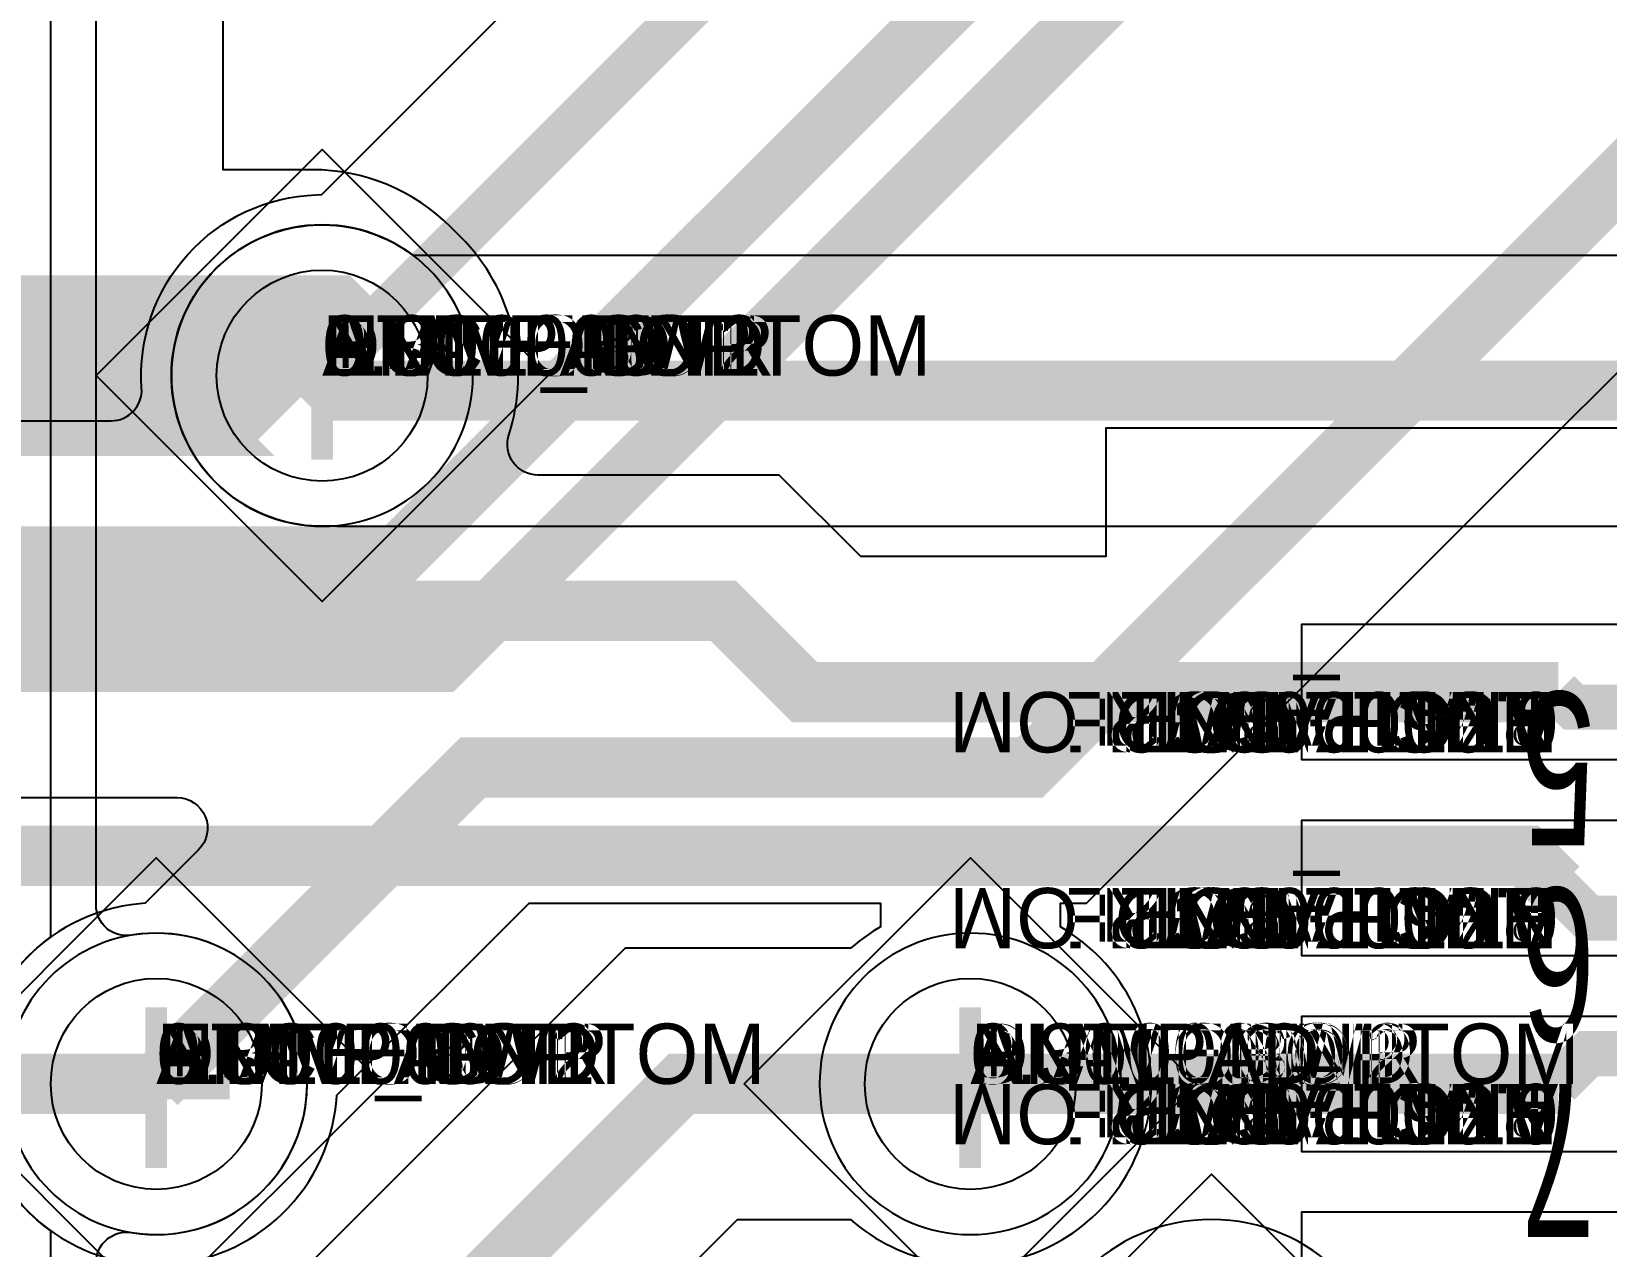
# Model space of a CAD drawing. Extents: x 0 to 323, y 0 to 320.
# Drawn here: x 27.04 to 32.26, y 78.46 to 82.49 of the extents above; entities that cross this region are included whole.
import ezdxf
from ezdxf.enums import TextEntityAlignment as Align

# ---------------------------------------------------------------- set-up
doc = ezdxf.new("R2010")
doc.units = 0
doc.header["$MEASUREMENT"] = 0
doc.layers.get('0').update_dxf_attribs({"linetype": 'CONTINUOUS'})
for name, color, linetype in [('CDN_FIGURES', 7, 'CONTINUOUS'), ('ETCH_BOTTOM', 7, 'CONTINUOUS'), ('ETCH_GND', 3, 'CONTINUOUS'), ('ETCH_INT1', 4, 'CONTINUOUS'), ('ETCH_INT2', 5, 'CONTINUOUS'), ('ETCH_PWR', 6, 'CONTINUOUS'), ('ETCH_TOP', 2, 'CONTINUOUS'), ('MANUFACTURING_NCLEGEND-1-6', 8, 'CONTINUOUS'), ('PACKAGE_GEOMETRY_PIN_NUMBER', 9, 'CONTINUOUS')]:
    doc.layers.add(name, color=color, linetype=linetype)

# ---------------------------------------------------------------- blocks, each defined once
blk = doc.blocks.new('PAD_INFO')
for tag in ['SHAPE_TYPE', 'PAD_HEIGHT', 'PAD_LAYER', 'PAD_TYPE', 'PAD_WIDTH']:
    blk.add_attdef(tag, (0, 0), '', height=0.2)
at = {"flags": 2}
blk.add_attdef('CDN_TYPE', (0, 0), '', height=0.2, dxfattribs=at)
blk = doc.blocks.new('DRILL_INFO')
at = {"flags": 2}
blk.add_attdef('CDN_TYPE', (0, 0), '', height=0.2, dxfattribs=at)
for tag in ['FSHAPE', 'FCHAR', 'DRILL_HEIGHT', 'DIAMETER', 'PLATED', 'DRILL_WIDTH']:
    blk.add_attdef(tag, (0, 0), '', height=0.2)
blk = doc.blocks.new('VIA0700X0300')
at = {"layer": 'ETCH_BOTTOM'}
blk.add_circle((0, 0), 0.35, dxfattribs=at)
at = {"layer": 'ETCH_GND'}
blk.add_circle((0, 0), 0.35, dxfattribs=at)
at = {"layer": 'ETCH_INT1'}
blk.add_circle((0, 0), 0.35, dxfattribs=at)
at = {"layer": 'ETCH_INT2'}
blk.add_circle((0, 0), 0.35, dxfattribs=at)
at = {"layer": 'ETCH_PWR'}
blk.add_circle((0, 0), 0.35, dxfattribs=at)
at = {"layer": 'ETCH_TOP'}
blk.add_circle((0, 0), 0.35, dxfattribs=at)
ref = blk.add_blockref('PAD_INFO', (0, 0))
ref.add_attrib('PAD_LAYER', 'ETCH_TOP', (0, 0), dxfattribs={"height": 0.2})
ref.add_attrib('SHAPE_TYPE', 'NULL', (0, 0), dxfattribs={"height": 0.2})
ref.add_attrib('PAD_TYPE', 'ANTIPAD', (0, 0), dxfattribs={"height": 0.2})
ref.add_attrib('PAD_WIDTH', '0.000000', (0, 0), dxfattribs={"height": 0.2})
ref.add_attrib('PAD_HEIGHT', '0.000000', (0, 0), dxfattribs={"height": 0.2})
ref = blk.add_blockref('PAD_INFO', (0, 0))
ref.add_attrib('PAD_LAYER', 'ETCH_GND', (0, 0), dxfattribs={"height": 0.2})
ref.add_attrib('SHAPE_TYPE', 'NULL', (0, 0), dxfattribs={"height": 0.2})
ref.add_attrib('PAD_TYPE', 'ANTIPAD', (0, 0), dxfattribs={"height": 0.2})
ref.add_attrib('PAD_WIDTH', '0.000000', (0, 0), dxfattribs={"height": 0.2})
ref.add_attrib('PAD_HEIGHT', '0.000000', (0, 0), dxfattribs={"height": 0.2})
ref = blk.add_blockref('PAD_INFO', (0, 0))
ref.add_attrib('PAD_LAYER', 'ETCH_INT1', (0, 0), dxfattribs={"height": 0.2})
ref.add_attrib('SHAPE_TYPE', 'NULL', (0, 0), dxfattribs={"height": 0.2})
ref.add_attrib('PAD_TYPE', 'ANTIPAD', (0, 0), dxfattribs={"height": 0.2})
ref.add_attrib('PAD_WIDTH', '0.000000', (0, 0), dxfattribs={"height": 0.2})
ref.add_attrib('PAD_HEIGHT', '0.000000', (0, 0), dxfattribs={"height": 0.2})
ref = blk.add_blockref('PAD_INFO', (0, 0))
ref.add_attrib('PAD_LAYER', 'ETCH_INT2', (0, 0), dxfattribs={"height": 0.2})
ref.add_attrib('SHAPE_TYPE', 'NULL', (0, 0), dxfattribs={"height": 0.2})
ref.add_attrib('PAD_TYPE', 'ANTIPAD', (0, 0), dxfattribs={"height": 0.2})
ref.add_attrib('PAD_WIDTH', '0.000000', (0, 0), dxfattribs={"height": 0.2})
ref.add_attrib('PAD_HEIGHT', '0.000000', (0, 0), dxfattribs={"height": 0.2})
ref = blk.add_blockref('PAD_INFO', (0, 0))
ref.add_attrib('PAD_LAYER', 'ETCH_PWR', (0, 0), dxfattribs={"height": 0.2})
ref.add_attrib('SHAPE_TYPE', 'NULL', (0, 0), dxfattribs={"height": 0.2})
ref.add_attrib('PAD_TYPE', 'ANTIPAD', (0, 0), dxfattribs={"height": 0.2})
ref.add_attrib('PAD_WIDTH', '0.000000', (0, 0), dxfattribs={"height": 0.2})
ref.add_attrib('PAD_HEIGHT', '0.000000', (0, 0), dxfattribs={"height": 0.2})
ref = blk.add_blockref('PAD_INFO', (0, 0))
ref.add_attrib('PAD_LAYER', 'ETCH_BOTTOM', (0, 0), dxfattribs={"height": 0.2})
ref.add_attrib('SHAPE_TYPE', 'NULL', (0, 0), dxfattribs={"height": 0.2})
ref.add_attrib('PAD_TYPE', 'ANTIPAD', (0, 0), dxfattribs={"height": 0.2})
ref.add_attrib('PAD_WIDTH', '0.000000', (0, 0), dxfattribs={"height": 0.2})
ref.add_attrib('PAD_HEIGHT', '0.000000', (0, 0), dxfattribs={"height": 0.2})
ref = blk.add_blockref('PAD_INFO', (0, 0))
ref.add_attrib('PAD_LAYER', 'ETCH_TOP', (0, 0), dxfattribs={"height": 0.2})
ref.add_attrib('SHAPE_TYPE', 'NULL', (0, 0), dxfattribs={"height": 0.2})
ref.add_attrib('PAD_TYPE', 'THERMAL', (0, 0), dxfattribs={"height": 0.2})
ref.add_attrib('PAD_WIDTH', '0.000000', (0, 0), dxfattribs={"height": 0.2})
ref.add_attrib('PAD_HEIGHT', '0.000000', (0, 0), dxfattribs={"height": 0.2})
ref = blk.add_blockref('PAD_INFO', (0, 0))
ref.add_attrib('PAD_LAYER', 'ETCH_GND', (0, 0), dxfattribs={"height": 0.2})
ref.add_attrib('SHAPE_TYPE', 'NULL', (0, 0), dxfattribs={"height": 0.2})
ref.add_attrib('PAD_TYPE', 'THERMAL', (0, 0), dxfattribs={"height": 0.2})
ref.add_attrib('PAD_WIDTH', '0.000000', (0, 0), dxfattribs={"height": 0.2})
ref.add_attrib('PAD_HEIGHT', '0.000000', (0, 0), dxfattribs={"height": 0.2})
ref = blk.add_blockref('PAD_INFO', (0, 0))
ref.add_attrib('PAD_LAYER', 'ETCH_INT1', (0, 0), dxfattribs={"height": 0.2})
ref.add_attrib('SHAPE_TYPE', 'NULL', (0, 0), dxfattribs={"height": 0.2})
ref.add_attrib('PAD_TYPE', 'THERMAL', (0, 0), dxfattribs={"height": 0.2})
ref.add_attrib('PAD_WIDTH', '0.000000', (0, 0), dxfattribs={"height": 0.2})
ref.add_attrib('PAD_HEIGHT', '0.000000', (0, 0), dxfattribs={"height": 0.2})
ref = blk.add_blockref('PAD_INFO', (0, 0))
ref.add_attrib('PAD_LAYER', 'ETCH_INT2', (0, 0), dxfattribs={"height": 0.2})
ref.add_attrib('SHAPE_TYPE', 'NULL', (0, 0), dxfattribs={"height": 0.2})
ref.add_attrib('PAD_TYPE', 'THERMAL', (0, 0), dxfattribs={"height": 0.2})
ref.add_attrib('PAD_WIDTH', '0.000000', (0, 0), dxfattribs={"height": 0.2})
ref.add_attrib('PAD_HEIGHT', '0.000000', (0, 0), dxfattribs={"height": 0.2})
ref = blk.add_blockref('PAD_INFO', (0, 0))
ref.add_attrib('PAD_LAYER', 'ETCH_PWR', (0, 0), dxfattribs={"height": 0.2})
ref.add_attrib('SHAPE_TYPE', 'NULL', (0, 0), dxfattribs={"height": 0.2})
ref.add_attrib('PAD_TYPE', 'THERMAL', (0, 0), dxfattribs={"height": 0.2})
ref.add_attrib('PAD_WIDTH', '0.000000', (0, 0), dxfattribs={"height": 0.2})
ref.add_attrib('PAD_HEIGHT', '0.000000', (0, 0), dxfattribs={"height": 0.2})
ref = blk.add_blockref('PAD_INFO', (0, 0))
ref.add_attrib('PAD_LAYER', 'ETCH_BOTTOM', (0, 0), dxfattribs={"height": 0.2})
ref.add_attrib('SHAPE_TYPE', 'NULL', (0, 0), dxfattribs={"height": 0.2})
ref.add_attrib('PAD_TYPE', 'THERMAL', (0, 0), dxfattribs={"height": 0.2})
ref.add_attrib('PAD_WIDTH', '0.000000', (0, 0), dxfattribs={"height": 0.2})
ref.add_attrib('PAD_HEIGHT', '0.000000', (0, 0), dxfattribs={"height": 0.2})
ref = blk.add_blockref('PAD_INFO', (0, 0))
ref.add_attrib('PAD_LAYER', 'ETCH_TOP', (0, 0), dxfattribs={"height": 0.2})
ref.add_attrib('SHAPE_TYPE', 'CIRCLE', (0, 0), dxfattribs={"height": 0.2})
ref.add_attrib('PAD_TYPE', 'REGULAR', (0, 0), dxfattribs={"height": 0.2})
ref.add_attrib('PAD_WIDTH', '0.700000', (0, 0), dxfattribs={"height": 0.2})
ref.add_attrib('PAD_HEIGHT', '0.700000', (0, 0), dxfattribs={"height": 0.2})
ref = blk.add_blockref('PAD_INFO', (0, 0))
ref.add_attrib('PAD_LAYER', 'ETCH_GND', (0, 0), dxfattribs={"height": 0.2})
ref.add_attrib('SHAPE_TYPE', 'CIRCLE', (0, 0), dxfattribs={"height": 0.2})
ref.add_attrib('PAD_TYPE', 'REGULAR', (0, 0), dxfattribs={"height": 0.2})
ref.add_attrib('PAD_WIDTH', '0.700000', (0, 0), dxfattribs={"height": 0.2})
ref.add_attrib('PAD_HEIGHT', '0.700000', (0, 0), dxfattribs={"height": 0.2})
ref = blk.add_blockref('PAD_INFO', (0, 0))
ref.add_attrib('PAD_LAYER', 'ETCH_INT1', (0, 0), dxfattribs={"height": 0.2})
ref.add_attrib('SHAPE_TYPE', 'CIRCLE', (0, 0), dxfattribs={"height": 0.2})
ref.add_attrib('PAD_TYPE', 'REGULAR', (0, 0), dxfattribs={"height": 0.2})
ref.add_attrib('PAD_WIDTH', '0.700000', (0, 0), dxfattribs={"height": 0.2})
ref.add_attrib('PAD_HEIGHT', '0.700000', (0, 0), dxfattribs={"height": 0.2})
ref = blk.add_blockref('PAD_INFO', (0, 0))
ref.add_attrib('PAD_LAYER', 'ETCH_INT2', (0, 0), dxfattribs={"height": 0.2})
ref.add_attrib('SHAPE_TYPE', 'CIRCLE', (0, 0), dxfattribs={"height": 0.2})
ref.add_attrib('PAD_TYPE', 'REGULAR', (0, 0), dxfattribs={"height": 0.2})
ref.add_attrib('PAD_WIDTH', '0.700000', (0, 0), dxfattribs={"height": 0.2})
ref.add_attrib('PAD_HEIGHT', '0.700000', (0, 0), dxfattribs={"height": 0.2})
ref = blk.add_blockref('PAD_INFO', (0, 0))
ref.add_attrib('PAD_LAYER', 'ETCH_PWR', (0, 0), dxfattribs={"height": 0.2})
ref.add_attrib('SHAPE_TYPE', 'CIRCLE', (0, 0), dxfattribs={"height": 0.2})
ref.add_attrib('PAD_TYPE', 'REGULAR', (0, 0), dxfattribs={"height": 0.2})
ref.add_attrib('PAD_WIDTH', '0.700000', (0, 0), dxfattribs={"height": 0.2})
ref.add_attrib('PAD_HEIGHT', '0.700000', (0, 0), dxfattribs={"height": 0.2})
ref = blk.add_blockref('PAD_INFO', (0, 0))
ref.add_attrib('PAD_LAYER', 'ETCH_BOTTOM', (0, 0), dxfattribs={"height": 0.2})
ref.add_attrib('SHAPE_TYPE', 'CIRCLE', (0, 0), dxfattribs={"height": 0.2})
ref.add_attrib('PAD_TYPE', 'REGULAR', (0, 0), dxfattribs={"height": 0.2})
ref.add_attrib('PAD_WIDTH', '0.700000', (0, 0), dxfattribs={"height": 0.2})
ref.add_attrib('PAD_HEIGHT', '0.700000', (0, 0), dxfattribs={"height": 0.2})
ref = blk.add_blockref('DRILL_INFO', (0, 0))
ref.add_attrib('DIAMETER', '0.300000', (0, 0), dxfattribs={"height": 0.2})
ref.add_attrib('PLATED', 'PLATED', (0, 0), dxfattribs={"height": 0.2})
ref.add_attrib('FSHAPE', 'DIAMOND', (0, 0), dxfattribs={"height": 0.2})
ref.add_attrib('FCHAR', '+', (0, 0), dxfattribs={"height": 0.2})
ref.add_attrib('DRILL_WIDTH', '1.500000', (0, 0), dxfattribs={"height": 0.2})
ref.add_attrib('DRILL_HEIGHT', '1.500000', (0, 0), dxfattribs={"height": 0.2})
for tag in ['CDN_TYPE', 'PIN']:
    blk.add_attdef(tag, (0, 0), '', height=0.2)
at = {"flags": 2}
for tag in ['PSTKNAME', 'BBV']:
    blk.add_attdef(tag, (0, 0), '', height=0.2, dxfattribs=at)
blk = doc.blocks.new('FIGURE_DIAMOND')
at = {"layer": 'CDN_FIGURES'}
blk.add_lwpolyline([(-0.5, 0), (0, 0.5), (0.5, 0), (0, -0.5)], close=True, dxfattribs=at)
blk = doc.blocks.new('RC1700X0450TS_NS')
at = {"layer": 'ETCH_TOP'}
blk.add_lwpolyline([(-0.85, -0.225), (-0.85, 0.225), (0.85, 0.225), (0.85, -0.225)], close=True, dxfattribs=at)
ref = blk.add_blockref('PAD_INFO', (0, 0))
ref.add_attrib('PAD_LAYER', 'ETCH_TOP', (0, 0), dxfattribs={"height": 0.2})
ref.add_attrib('SHAPE_TYPE', 'NULL', (0, 0), dxfattribs={"height": 0.2})
ref.add_attrib('PAD_TYPE', 'ANTIPAD', (0, 0), dxfattribs={"height": 0.2})
ref.add_attrib('PAD_WIDTH', '0.000000', (0, 0), dxfattribs={"height": 0.2})
ref.add_attrib('PAD_HEIGHT', '0.000000', (0, 0), dxfattribs={"height": 0.2})
ref = blk.add_blockref('PAD_INFO', (0, 0))
ref.add_attrib('PAD_LAYER', 'ETCH_GND', (0, 0), dxfattribs={"height": 0.2})
ref.add_attrib('SHAPE_TYPE', 'NULL', (0, 0), dxfattribs={"height": 0.2})
ref.add_attrib('PAD_TYPE', 'ANTIPAD', (0, 0), dxfattribs={"height": 0.2})
ref.add_attrib('PAD_WIDTH', '0.000000', (0, 0), dxfattribs={"height": 0.2})
ref.add_attrib('PAD_HEIGHT', '0.000000', (0, 0), dxfattribs={"height": 0.2})
ref = blk.add_blockref('PAD_INFO', (0, 0))
ref.add_attrib('PAD_LAYER', 'ETCH_INT1', (0, 0), dxfattribs={"height": 0.2})
ref.add_attrib('SHAPE_TYPE', 'NULL', (0, 0), dxfattribs={"height": 0.2})
ref.add_attrib('PAD_TYPE', 'ANTIPAD', (0, 0), dxfattribs={"height": 0.2})
ref.add_attrib('PAD_WIDTH', '0.000000', (0, 0), dxfattribs={"height": 0.2})
ref.add_attrib('PAD_HEIGHT', '0.000000', (0, 0), dxfattribs={"height": 0.2})
ref = blk.add_blockref('PAD_INFO', (0, 0))
ref.add_attrib('PAD_LAYER', 'ETCH_INT2', (0, 0), dxfattribs={"height": 0.2})
ref.add_attrib('SHAPE_TYPE', 'NULL', (0, 0), dxfattribs={"height": 0.2})
ref.add_attrib('PAD_TYPE', 'ANTIPAD', (0, 0), dxfattribs={"height": 0.2})
ref.add_attrib('PAD_WIDTH', '0.000000', (0, 0), dxfattribs={"height": 0.2})
ref.add_attrib('PAD_HEIGHT', '0.000000', (0, 0), dxfattribs={"height": 0.2})
ref = blk.add_blockref('PAD_INFO', (0, 0))
ref.add_attrib('PAD_LAYER', 'ETCH_PWR', (0, 0), dxfattribs={"height": 0.2})
ref.add_attrib('SHAPE_TYPE', 'NULL', (0, 0), dxfattribs={"height": 0.2})
ref.add_attrib('PAD_TYPE', 'ANTIPAD', (0, 0), dxfattribs={"height": 0.2})
ref.add_attrib('PAD_WIDTH', '0.000000', (0, 0), dxfattribs={"height": 0.2})
ref.add_attrib('PAD_HEIGHT', '0.000000', (0, 0), dxfattribs={"height": 0.2})
ref = blk.add_blockref('PAD_INFO', (0, 0))
ref.add_attrib('PAD_LAYER', 'ETCH_BOTTOM', (0, 0), dxfattribs={"height": 0.2})
ref.add_attrib('SHAPE_TYPE', 'NULL', (0, 0), dxfattribs={"height": 0.2})
ref.add_attrib('PAD_TYPE', 'ANTIPAD', (0, 0), dxfattribs={"height": 0.2})
ref.add_attrib('PAD_WIDTH', '0.000000', (0, 0), dxfattribs={"height": 0.2})
ref.add_attrib('PAD_HEIGHT', '0.000000', (0, 0), dxfattribs={"height": 0.2})
ref = blk.add_blockref('PAD_INFO', (0, 0))
ref.add_attrib('PAD_LAYER', 'ETCH_TOP', (0, 0), dxfattribs={"height": 0.2})
ref.add_attrib('SHAPE_TYPE', 'NULL', (0, 0), dxfattribs={"height": 0.2})
ref.add_attrib('PAD_TYPE', 'THERMAL', (0, 0), dxfattribs={"height": 0.2})
ref.add_attrib('PAD_WIDTH', '0.000000', (0, 0), dxfattribs={"height": 0.2})
ref.add_attrib('PAD_HEIGHT', '0.000000', (0, 0), dxfattribs={"height": 0.2})
ref = blk.add_blockref('PAD_INFO', (0, 0))
ref.add_attrib('PAD_LAYER', 'ETCH_GND', (0, 0), dxfattribs={"height": 0.2})
ref.add_attrib('SHAPE_TYPE', 'NULL', (0, 0), dxfattribs={"height": 0.2})
ref.add_attrib('PAD_TYPE', 'THERMAL', (0, 0), dxfattribs={"height": 0.2})
ref.add_attrib('PAD_WIDTH', '0.000000', (0, 0), dxfattribs={"height": 0.2})
ref.add_attrib('PAD_HEIGHT', '0.000000', (0, 0), dxfattribs={"height": 0.2})
ref = blk.add_blockref('PAD_INFO', (0, 0))
ref.add_attrib('PAD_LAYER', 'ETCH_INT1', (0, 0), dxfattribs={"height": 0.2})
ref.add_attrib('SHAPE_TYPE', 'NULL', (0, 0), dxfattribs={"height": 0.2})
ref.add_attrib('PAD_TYPE', 'THERMAL', (0, 0), dxfattribs={"height": 0.2})
ref.add_attrib('PAD_WIDTH', '0.000000', (0, 0), dxfattribs={"height": 0.2})
ref.add_attrib('PAD_HEIGHT', '0.000000', (0, 0), dxfattribs={"height": 0.2})
ref = blk.add_blockref('PAD_INFO', (0, 0))
ref.add_attrib('PAD_LAYER', 'ETCH_INT2', (0, 0), dxfattribs={"height": 0.2})
ref.add_attrib('SHAPE_TYPE', 'NULL', (0, 0), dxfattribs={"height": 0.2})
ref.add_attrib('PAD_TYPE', 'THERMAL', (0, 0), dxfattribs={"height": 0.2})
ref.add_attrib('PAD_WIDTH', '0.000000', (0, 0), dxfattribs={"height": 0.2})
ref.add_attrib('PAD_HEIGHT', '0.000000', (0, 0), dxfattribs={"height": 0.2})
ref = blk.add_blockref('PAD_INFO', (0, 0))
ref.add_attrib('PAD_LAYER', 'ETCH_PWR', (0, 0), dxfattribs={"height": 0.2})
ref.add_attrib('SHAPE_TYPE', 'NULL', (0, 0), dxfattribs={"height": 0.2})
ref.add_attrib('PAD_TYPE', 'THERMAL', (0, 0), dxfattribs={"height": 0.2})
ref.add_attrib('PAD_WIDTH', '0.000000', (0, 0), dxfattribs={"height": 0.2})
ref.add_attrib('PAD_HEIGHT', '0.000000', (0, 0), dxfattribs={"height": 0.2})
ref = blk.add_blockref('PAD_INFO', (0, 0))
ref.add_attrib('PAD_LAYER', 'ETCH_BOTTOM', (0, 0), dxfattribs={"height": 0.2})
ref.add_attrib('SHAPE_TYPE', 'NULL', (0, 0), dxfattribs={"height": 0.2})
ref.add_attrib('PAD_TYPE', 'THERMAL', (0, 0), dxfattribs={"height": 0.2})
ref.add_attrib('PAD_WIDTH', '0.000000', (0, 0), dxfattribs={"height": 0.2})
ref.add_attrib('PAD_HEIGHT', '0.000000', (0, 0), dxfattribs={"height": 0.2})
ref = blk.add_blockref('PAD_INFO', (0, 0))
ref.add_attrib('PAD_LAYER', 'ETCH_TOP', (0, 0), dxfattribs={"height": 0.2})
ref.add_attrib('SHAPE_TYPE', 'RECTANGLE', (0, 0), dxfattribs={"height": 0.2})
ref.add_attrib('PAD_TYPE', 'REGULAR', (0, 0), dxfattribs={"height": 0.2})
ref.add_attrib('PAD_WIDTH', '1.700000', (0, 0), dxfattribs={"height": 0.2})
ref.add_attrib('PAD_HEIGHT', '0.450000', (0, 0), dxfattribs={"height": 0.2})
ref = blk.add_blockref('PAD_INFO', (0, 0))
ref.add_attrib('PAD_LAYER', 'ETCH_GND', (0, 0), dxfattribs={"height": 0.2})
ref.add_attrib('SHAPE_TYPE', 'NULL', (0, 0), dxfattribs={"height": 0.2})
ref.add_attrib('PAD_TYPE', 'REGULAR', (0, 0), dxfattribs={"height": 0.2})
ref.add_attrib('PAD_WIDTH', '0.000000', (0, 0), dxfattribs={"height": 0.2})
ref.add_attrib('PAD_HEIGHT', '0.000000', (0, 0), dxfattribs={"height": 0.2})
ref = blk.add_blockref('PAD_INFO', (0, 0))
ref.add_attrib('PAD_LAYER', 'ETCH_INT1', (0, 0), dxfattribs={"height": 0.2})
ref.add_attrib('SHAPE_TYPE', 'NULL', (0, 0), dxfattribs={"height": 0.2})
ref.add_attrib('PAD_TYPE', 'REGULAR', (0, 0), dxfattribs={"height": 0.2})
ref.add_attrib('PAD_WIDTH', '0.000000', (0, 0), dxfattribs={"height": 0.2})
ref.add_attrib('PAD_HEIGHT', '0.000000', (0, 0), dxfattribs={"height": 0.2})
ref = blk.add_blockref('PAD_INFO', (0, 0))
ref.add_attrib('PAD_LAYER', 'ETCH_INT2', (0, 0), dxfattribs={"height": 0.2})
ref.add_attrib('SHAPE_TYPE', 'NULL', (0, 0), dxfattribs={"height": 0.2})
ref.add_attrib('PAD_TYPE', 'REGULAR', (0, 0), dxfattribs={"height": 0.2})
ref.add_attrib('PAD_WIDTH', '0.000000', (0, 0), dxfattribs={"height": 0.2})
ref.add_attrib('PAD_HEIGHT', '0.000000', (0, 0), dxfattribs={"height": 0.2})
ref = blk.add_blockref('PAD_INFO', (0, 0))
ref.add_attrib('PAD_LAYER', 'ETCH_PWR', (0, 0), dxfattribs={"height": 0.2})
ref.add_attrib('SHAPE_TYPE', 'NULL', (0, 0), dxfattribs={"height": 0.2})
ref.add_attrib('PAD_TYPE', 'REGULAR', (0, 0), dxfattribs={"height": 0.2})
ref.add_attrib('PAD_WIDTH', '0.000000', (0, 0), dxfattribs={"height": 0.2})
ref.add_attrib('PAD_HEIGHT', '0.000000', (0, 0), dxfattribs={"height": 0.2})
ref = blk.add_blockref('PAD_INFO', (0, 0))
ref.add_attrib('PAD_LAYER', 'ETCH_BOTTOM', (0, 0), dxfattribs={"height": 0.2})
ref.add_attrib('SHAPE_TYPE', 'NULL', (0, 0), dxfattribs={"height": 0.2})
ref.add_attrib('PAD_TYPE', 'REGULAR', (0, 0), dxfattribs={"height": 0.2})
ref.add_attrib('PAD_WIDTH', '0.000000', (0, 0), dxfattribs={"height": 0.2})
ref.add_attrib('PAD_HEIGHT', '0.000000', (0, 0), dxfattribs={"height": 0.2})
ref = blk.add_blockref('DRILL_INFO', (0, 0))
ref.add_attrib('DIAMETER', '0.000000', (0, 0), dxfattribs={"height": 0.2})
ref.add_attrib('PLATED', 'PLATED', (0, 0), dxfattribs={"height": 0.2})
ref.add_attrib('FSHAPE', 'NULL', (0, 0), dxfattribs={"height": 0.2})
ref.add_attrib('DRILL_WIDTH', '0.000000', (0, 0), dxfattribs={"height": 0.2})
ref.add_attrib('DRILL_HEIGHT', '0.000000', (0, 0), dxfattribs={"height": 0.2})
for tag in ['CDN_TYPE', 'PIN']:
    blk.add_attdef(tag, (0, 0), '', height=0.2)
at = {"flags": 2}
for tag in ['PSTKNAME', 'BBV']:
    blk.add_attdef(tag, (0, 0), '', height=0.2, dxfattribs=at)
blk = doc.blocks.new('F28')
at = {"layer": 'ETCH_TOP'}
for p in [(4.3, 0), (4.3, -1.95), (4.3, -1.3), (4.3, -0.65)]:
    blk.add_blockref('RC1700X0450TS_NS', p, dxfattribs=at)
at = {"flags": 2}
for tag in ['SYMBOL_TYPE', 'CDN_TYPE', 'REFDES']:
    blk.add_attdef(tag, (0, 0), '', height=0.2, dxfattribs=at)

msp = doc.modelspace()

# ---------------------------------------------------------------- linework, layer by layer
at = {"layer": 'ETCH_BOTTOM'}
for points, format in [([(28, 81.35, 0.15, 0.15, 0), (32.725, 86.075, 0.15, 0.15, 0), (32.725, 86.7783, 0.15, 0.15, 0), (36.7717, 90.825, 0.15, 0.15, 0), (39.066, 90.825, 0.15, 0.15, 0), (39.725, 91.484, 0.15, 0.15, 0), (39.725, 94.9117, 0.15, 0.15, 0), (39.525, 95.1117, 0.15, 0.15, 0), (39.525, 95.9432, 0.15, 0.15, 0), (39.0432, 96.425, 0.15, 0.15, 0), (39.0431, 96.425, 0.15, 0.15, 0), (38.375, 97.0932, 0.15, 0.15, 0), (38.375, 103.2883, 0.15, 0.15, 0), (38.825, 103.7383, 0.15, 0.15, 0), (38.825, 109.525, 0.15, 0.15, 0), (37.5, 110.85, 0.15, 0.15, 0)], "xyseb"), ([(24.4546, 101.868), (18.6001, 96.0136), (18.6001, 79.08, 0.668179), (18.7732, 79.0083), (20.965, 81.2001), (27.3002, 81.2001, 0.434609), (27.4013, 81.3085, -0.424415), (27.9793, 81.9497), (27.9992, 81.9504), (32.2999, 86.2511)], "xyb"), ([(15.552, 68.748, 0.2, 0.2, 0), (14.8034, 68.748, 0.2, 0.2, 0), (14.139, 69.4124, 0.2, 0.2, 0), (14.139, 70.594, 0.2, 0.2, 0), (18.5, 74.955, 0.2, 0.2, 0), (18.5, 78.0986, 0.2, 0.2, 0), (21.1514, 80.75, 0.2, 0.2, 0), (28.2486, 80.75, 0.2, 0.2, 0), (33.05, 85.5514, 0.2, 0.2, 0), (33.05, 86.6436, 0.2, 0.2, 0), (35.6564, 89.25, 0.2, 0.2, 0), (67.1, 89.25, 0.2, 0.2, 0), (72.92, 95.07, 0.2, 0.2, 0), (84.27, 95.07, 0.2, 0.2, 0), (86.75, 97.55, 0.2, 0.2, 0)], "xyseb"), ([(106.45, 94.2, 0.2, 0.2, 0), (100.9, 88.65, 0.2, 0.2, 0), (100.9, 88.5514, 0.2, 0.2, 0), (100.5486, 88.2, 0.2, 0.2, 0), (98.6986, 88.2, 0.2, 0.2, 0), (97.6486, 87.15, 0.2, 0.2, 0), (94.6514, 87.15, 0.2, 0.2, 0), (94.1514, 87.65, 0.2, 0.2, 0), (54.8986, 87.65, 0.2, 0.2, 0), (54.7986, 87.55, 0.2, 0.2, 0), (34.4514, 87.55, 0.2, 0.2, 0), (33.4, 86.4986, 0.2, 0.2, 0), (33.4, 85.4064, 0.2, 0.2, 0), (28.3936, 80.4, 0.2, 0.2, 0), (21.2964, 80.4, 0.2, 0.2, 0), (18.85, 77.9536, 0.2, 0.2, 0), (18.85, 74.81, 0.2, 0.2, 0), (14.739, 70.699, 0.2, 0.2, 0), (14.739, 69.661, 0.2, 0.2, 0)], "xyseb"), ([(37.1, 83.35, 0.2, 0.2, 0), (33.6486, 83.35, 0.2, 0.2, 0), (30.3486, 80.05, 0.2, 0.2, 0), (28.5, 80.05, 0.2, 0.2, 0), (27.45, 79, 0.2, 0.2, 0)], "xyseb"), ([(27.9338, 77.1059), (29.3778, 78.5499), (29.7527, 78.5499), (29.7668, 78.5382, 1.065219), (30.472, 79.5064), (30.4485, 79.5214), (30.4485, 79.5999), (30.535, 79.5999), (33.835, 82.8999)], "xyb"), ([(30.15, 79, 0.2, 0.2, 0), (29.1914, 79, 0.2, 0.2, 0), (23.1414, 72.95, 0.2, 0.2, 0), (20.95, 72.95, 0.2, 0.2, 0), (18, 70, 0.2, 0.2, 0)], "xyseb")]:
    msp.add_lwpolyline(points, format=format, dxfattribs=at)
for points in [[(24.2232, 74.6683, -0.668179), (24.0501, 74.74), (24.0501, 79.6001), (21.3778, 79.6001, -0.668179), (21.3061, 79.7732), (21.4828, 79.9499), (27.5186, 79.9499, -0.668179), (27.5903, 79.7768), (27.4127, 79.5992), (27.3945, 79.5975, 2.129602), (28.0475, 78.9445), (28.0492, 78.9627), (28.6864, 79.5999), (29.8515, 79.5999), (29.8515, 79.5214), (29.828, 79.5064, 0.031579), (29.7668, 79.4618), (29.7527, 79.4501), (29.005, 79.4501)], [(30.95, 78.5501, 1), (30.95, 77.3499, 1)]]:
    msp.add_lwpolyline(points, format="xyb", close=True, dxfattribs=at)
at = {"layer": 'ETCH_GND'}
for points in [[(28.5001, 81.35, 1), (27.4999, 81.35, 1)], [(27.9501, 79, 1), (26.9499, 79, 1)], [(30.6501, 79, 1), (29.6499, 79, 1)]]:
    msp.add_lwpolyline(points, format="xyb", close=True, dxfattribs=at)
at = {"layer": 'ETCH_INT1'}
for points in [[(27.0999, 76.9079), (27.0999, 78.512), (27.0804, 78.5272, -0.487563), (27.0804, 79.4728), (27.0999, 79.488), (27.0999, 93.2623, 0.610973), (26.9393, 93.3447, -1.951459), (26.9393, 95.4553, 0.610973), (27.0999, 95.5377), (27.0999, 103.5622), (39.0128, 115.4751), (54.6449, 115.4751), (54.6601, 115.4965, -0.517562), (55.6399, 115.4965), (55.6551, 115.4751), (168.3128, 115.4751)], [(27.25, 78.4066, -0.462913), (27.368, 78.5067, 1.180185), (27.368, 79.4933, -0.462913), (27.25, 79.5934), (27.25, 84.9993, -0.688822), (27.427, 85.0668, 2.620502), (27.427, 85.7332, -0.688822), (27.25, 85.8007), (27.25, 93.8564), (27.2553, 93.8671, 0.2342), (27.2553, 94.9329), (27.25, 94.9436), (27.25, 103.5), (39.075, 115.325), (54.553, 115.325, -0.450278), (54.6537, 115.2112, 1.131339), (55.6463, 115.2112, -0.450278), (55.747, 115.325), (168.375, 115.325)]]:
    msp.add_lwpolyline(points, format="xyb", dxfattribs=at)
for points in [[(28.5001, 81.35, 1), (27.4999, 81.35, 1)], [(30.6501, 79, 1), (29.6499, 79, 1)]]:
    msp.add_lwpolyline(points, format="xyb", close=True, dxfattribs=at)
at = {"layer": 'ETCH_INT2'}
for points, format in [([(42.9045, 70.7576), (32.8122, 80.8499), (28.05, 80.8499, -0.013505), (28.0257, 80.8506, -1.402105), (28.2873, 81.7593), (28.3005, 81.7501), (33.185, 81.7501), (43.443, 71.4921)], "xyb"), ([(51.596, 64.954, 0.2, 0.2, 0), (48.5084, 64.954, 0.2, 0.2, 0), (45.846, 67.6164, 0.2, 0.2, 0), (45.846, 68.7396, 0.2, 0.2, 0), (43.5436, 71.042, 0.2, 0.2, 0), (43.2566, 71.042, 0.2, 0.2, 0), (32.9986, 81.3, 0.2, 0.2, 0), (28.05, 81.3, 0.2, 0.2, 0), (28, 81.35, 0.2, 0.2, 0)], "xyseb")]:
    msp.add_lwpolyline(points, format=format, dxfattribs=at)
for points in [[(27.9501, 79, 1), (26.9499, 79, 1)], [(30.6501, 79, 1), (29.6499, 79, 1)]]:
    msp.add_lwpolyline(points, format="xyb", close=True, dxfattribs=at)
at = {"layer": 'ETCH_PWR'}
for points in [[(28.5001, 81.35, 1), (27.4999, 81.35, 1)], [(27.9501, 79, 1), (26.9499, 79, 1)], [(30.6501, 79, 1), (29.6499, 79, 1)]]:
    msp.add_lwpolyline(points, format="xyb", close=True, dxfattribs=at)
at = {"layer": 'ETCH_TOP'}
for points, format in [([(33.6001, 81.1751), (30.5999, 81.1751), (30.5999, 80.7501), (29.7864, 80.7501), (29.5164, 81.0201), (28.7159, 81.0201, -0.507792), (28.6193, 81.1523, 0.280639), (28.4597, 81.8097), (28.4267, 81.8427, 0.198912), (27.967, 82.0331), (27.6721, 82.0331), (27.6721, 84.8999), (27.8, 84.8999, 1), (27.8, 85.9001), (27.6721, 85.9001), (27.6721, 86.3481), (25.4451, 86.3481), (25.4451, 89.1414), (25.0501, 89.5364)], "xyb"), ([(26.147, 81.383, 0.6, 0.6, 0), (27.967, 81.383, 0.6, 0.6, 0), (28, 81.35, 0.6, 0.6, 0)], "xyseb"), ([(26.147, 80.57, 0.2, 0.2, 0), (29.33, 80.57, 0.2, 0.2, 0), (29.6, 80.3, 0.2, 0.2, 0), (32.1, 80.3, 0.2, 0.2, 0)], "xyseb"), ([(36.65, 74.65, 0.15, 0.15, 0), (36.65, 76.4, 0.15, 0.15, 0), (35.25, 77.8, 0.15, 0.15, 0), (35.25, 78.4243, 0.15, 0.15, 0), (33.4243, 80.25, 0.15, 0.15, 0), (32.15, 80.25, 0.15, 0.15, 0), (32.1, 80.3, 0.15, 0.15, 0)], "xyseb"), ([(32.1, 79.65, 0.2, 0.2, 0), (31.993, 79.757, 0.2, 0.2, 0), (26.147, 79.757, 0.2, 0.2, 0)], "xyseb"), ([(32.1, 79.65, 0.15, 0.15, 0), (32.2, 79.55, 0.15, 0.15, 0), (33.7, 79.55, 0.15, 0.15, 0), (34.15, 79.1, 0.15, 0.15, 0), (34.15, 74.65, 0.15, 0.15, 0)], "xyseb"), ([(31.75, 74.6, 0.15, 0.15, 0), (31.75, 75.95, 0.15, 0.15, 0), (33.175, 77.375, 0.15, 0.15, 0), (33.175, 78.6682, 0.15, 0.15, 0), (32.7432, 79.1, 0.15, 0.15, 0), (32.2, 79.1, 0.15, 0.15, 0), (32.1, 79, 0.15, 0.15, 0)], "xyseb"), ([(27.45, 79, 0.2, 0.2, 0), (26.203, 79, 0.2, 0.2, 0), (26.147, 78.944, 0.2, 0.2, 0)], "xyseb"), ([(32.1, 79, 0.2, 0.2, 0), (30.15, 79, 0.2, 0.2, 0)], "xyseb")]:
    msp.add_lwpolyline(points, format=format, dxfattribs=at)

# ---------------------------------------------------------------- block references
at = {"rotation": 180}
msp.add_blockref('F28', (36.4, 78.35), dxfattribs=at)
at = {"layer": 'ETCH_TOP'}
for p in [(28, 81.35), (27.45, 79), (30.15, 79)]:
    msp.add_blockref('VIA0700X0300', p, dxfattribs=at)
at = {"layer": 'MANUFACTURING_NCLEGEND-1-6', "xscale": 1.5, "yscale": 1.5}
for p in [(28, 81.35), (27.45, 79), (30.15, 79), (30.95, 77.95)]:
    msp.add_blockref('FIGURE_DIAMOND', p, dxfattribs=at)

# ---------------------------------------------------------------- texts
at = {"layer": 'MANUFACTURING_NCLEGEND-1-6'}
for p in [(28, 81.35), (27.45, 79), (30.15, 79)]:
    msp.add_text('+', height=0.75, dxfattribs=at).set_placement(p, align=Align.MIDDLE_CENTER)
at = {"layer": 'PACKAGE_GEOMETRY_PIN_NUMBER', "width": 0.649606}
for s, p in [('5', (32.1, 80.3)), ('6', (32.1, 79.65)), ('7', (32.1, 79))]:
    msp.add_text(s, height=0.508, rotation=180, dxfattribs=at).set_placement(p, align=Align.CENTER)

doc.saveas('drawing.dxf')
